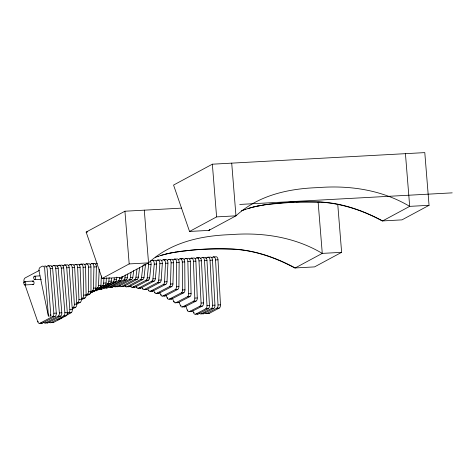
<?xml version="1.0" encoding="UTF-8"?>
<svg xmlns="http://www.w3.org/2000/svg" width="476" height="476" viewBox="0 0 476 476"><rect width="100%" height="100%" fill="white"/><g stroke="black" fill="none" stroke-linecap="round" stroke-linejoin="round"><path stroke-width="0.71" d="M84.728 264.638L86.114 263.93A3.13 1.791 87.1 0 1 88.512 267.119L88.53 291.389A3.13 1.791 87.1 0 1 87.358 294.198L85.716 295.084M86.114 263.93L88.566 263.799A3.13 1.791 87.1 0 1 90.964 266.988L90.981 291.252A3.13 1.791 87.1 0 1 89.809 294.067L86.531 295.84M178.506 259.557L179.886 258.837A3.13 1.791 87.1 0 1 182.284 262.032L182.504 289.985A3.13 1.791 87.1 0 1 181.314 292.895L169.206 299.142A3.13 1.791 87.1 0 1 167.189 297.928L165.94 295.055M179.886 258.837L182.338 258.706A3.13 1.791 87.1 0 1 184.742 261.895L184.956 289.854A3.13 1.791 87.1 0 1 183.766 292.758L171.657 299.005L169.206 299.142M159.656 292.437L160.799 294.9A3.13 1.791 87.1 0 0 162.78 296.03L175.263 289.569A3.13 1.791 87.1 0 0 176.459 286.766L176.697 262.437A3.13 1.791 87.1 0 0 174.305 259.158L172.931 259.86M162.78 296.03L165.231 295.899L177.715 289.432A3.13 1.791 87.1 0 0 178.911 286.635L179.149 262.306A3.13 1.791 87.1 0 0 176.757 259.027L174.305 259.158M90.648 291.734L92.296 290.848A3.13 1.791 87.1 0 0 93.469 288.153L93.927 266.976A3.13 1.791 87.1 0 0 91.535 263.662L90.16 264.353M90.624 292.936L94.748 290.711A3.13 1.791 87.1 0 0 95.92 288.016L96.378 266.84A3.13 1.791 87.1 0 0 93.986 263.525L91.535 263.662M153.504 290.247L154.551 292.365A3.13 1.791 87.1 0 0 156.491 293.406L169.289 286.754A3.13 1.791 87.1 0 0 170.479 284.071L171.098 262.859A3.13 1.791 87.1 0 0 168.712 259.48L167.344 260.17M156.491 293.406L158.942 293.275L171.741 286.623A3.13 1.791 87.1 0 0 172.931 283.94L173.55 262.722A3.13 1.791 87.1 0 0 171.164 259.349L168.712 259.48M95.676 288.867L97.336 287.974A3.13 1.791 87.1 0 0 98.508 285.398L99.222 269.154M93.141 291.413L99.787 287.837A3.13 1.791 87.1 0 0 100.96 285.261L101.364 275.979M147.947 289.366L148.429 290.283A3.13 1.791 87.1 0 0 150.327 291.247L163.381 284.44A3.13 1.791 87.1 0 0 164.565 281.869L165.487 263.287A3.13 1.791 87.1 0 0 163.107 259.807L161.751 260.479M150.327 291.247L152.778 291.11L165.838 284.309A3.13 1.791 87.1 0 0 167.016 281.738L167.939 263.151A3.13 1.791 87.1 0 0 165.559 259.67L163.107 259.807M100.793 286.451L102.465 285.558A3.13 1.791 87.1 0 0 103.631 283.095L103.964 277.966M90.154 292.675L91.529 292.597L104.916 285.421A3.13 1.791 87.1 0 0 106.083 282.958L106.416 277.835M141.979 287.837L142.425 288.64A3.13 1.791 87.1 0 0 144.287 289.527L157.544 282.595A3.13 1.791 87.1 0 0 158.716 280.138L159.865 263.722A3.13 1.791 87.1 0 0 157.502 260.128L156.152 260.794M144.287 289.527L146.739 289.39L159.995 282.458A3.13 1.791 87.1 0 0 161.174 280.001L162.316 263.585A3.13 1.791 87.1 0 0 159.954 259.997L157.502 260.128M105.999 284.475L107.683 283.577A3.13 1.791 87.1 0 0 108.837 281.215L109.153 277.544M93.986 290.866A3.13 1.791 87.1 0 0 94.218 290.771L96.67 290.64L110.134 283.44A3.13 1.791 87.1 0 0 111.289 281.084L111.527 278.329M136.112 286.689L136.535 287.403A3.13 1.791 87.1 0 0 138.355 288.224L151.767 281.191A3.13 1.791 87.1 0 0 152.933 278.835L154.242 264.144A3.13 1.791 87.1 0 0 151.892 260.455L150.553 261.104M138.355 288.224L140.807 288.087L154.218 281.06A3.13 1.791 87.1 0 0 155.384 278.704L156.693 264.013A3.13 1.791 87.1 0 0 154.343 260.324L151.892 260.455M98.377 289.2A3.13 1.791 87.1 0 0 99.442 289.218L112.973 282.006A3.13 1.791 87.1 0 0 114.121 279.733L114.294 278.061M99.442 289.218L101.894 289.087L115.424 281.869A3.13 1.791 87.1 0 0 116.578 279.602L116.834 277.091M130.347 285.903L130.745 286.552A3.13 1.791 87.1 0 0 132.536 287.314L146.049 280.209A3.13 1.791 87.1 0 0 147.209 277.942L148.625 264.561A3.13 1.791 87.1 0 0 148.464 262.562M132.536 287.314L134.988 287.183L148.506 280.078A3.13 1.791 87.1 0 0 149.66 277.805L151.082 264.424A3.13 1.791 87.1 0 0 150.214 261.062M103.268 287.688A3.13 1.791 87.1 0 0 104.756 288.045L118.334 280.828A3.13 1.791 87.1 0 0 119.482 278.621L119.571 277.841M104.756 288.045L107.207 287.915L120.785 280.691A3.13 1.791 87.1 0 0 121.933 278.49L122.112 276.925M124.658 285.457L125.045 286.058A3.13 1.791 87.1 0 0 126.812 286.784L140.396 279.626A3.13 1.791 87.1 0 0 141.545 277.419L142.937 265.727M126.812 286.784L129.264 286.653L142.848 279.495A3.13 1.791 87.1 0 0 143.996 277.288L145.483 264.811A3.13 1.791 87.1 0 0 145.519 264.013M108.582 286.784A3.13 1.791 87.1 0 0 110.152 287.236L123.76 280.013A3.13 1.791 87.1 0 0 124.902 277.853L125.277 274.86M110.152 287.236L112.604 287.105L126.217 279.882A3.13 1.791 87.1 0 0 127.354 277.716L127.824 273.98M120.19 285.862L119.422 285.903A3.13 1.791 87.1 0 0 121.178 286.606L134.797 279.412A3.13 1.791 87.1 0 0 135.94 277.252L136.975 269.029M121.178 286.606L123.629 286.475L137.249 279.281A3.13 1.791 87.1 0 0 138.391 277.115L139.623 267.405M113.966 286.195A3.13 1.791 87.1 0 0 115.626 286.76L129.252 279.549A3.13 1.791 87.1 0 0 130.388 277.401L131.055 272.242M115.626 286.76L118.078 286.629L131.703 279.418A3.13 1.791 87.1 0 0 132.846 277.264L133.696 270.636M50.884 315.987L47.142 268.821A3.13 1.791 87.1 0 0 44.75 266.078L44.345 266.292M122.195 276.776L121.255 277.544L148.542 262.865C170.884 242.248 201.211 235.596 230.586 234.644C262.175 232.104 294.626 236.911 322.27 253.393L341.625 252.334L337.746 204.246M122.891 276.276L121.481 277.419L102.12 278.478L86.144 232.086L124.932 211.219L181.612 208.131M209.618 229.753L208.678 230.515L235.965 215.836C258.301 195.225 288.635 188.573 318.004 187.621C349.592 185.075 382.044 189.888 409.687 206.364L429.049 205.311L424.794 152.612L212.35 164.196L173.561 185.063L189.543 231.449L208.899 230.396L209.839 229.628M48.415 316.129L44.69 268.952A3.13 1.791 87.1 0 0 42.299 266.215L40.151 267.351A3.13 1.791 87.1 0 0 39.08 271.237L48.362 316.135M67.098 313.72L68.693 312.845L71.144 312.714A3.13 1.791 87.1 0 0 72.292 309.507L69.187 267.667A3.13 1.791 87.1 0 0 66.789 264.888L64.337 265.025L62.921 265.775M59.179 319.277L62.368 317.528M63.968 316.653L64.766 316.213M66.36 315.338L71.144 312.714M72.382 307.793L75.636 307.222A3.13 1.791 87.1 0 0 76.791 304.099L74.649 267.482A3.13 1.791 87.1 0 0 72.245 264.614L69.793 264.751L68.383 265.495M72.423 308.978L75.636 307.222M76.987 302.873L80.248 302.296A3.13 1.791 87.1 0 0 81.408 299.267L80.099 267.304A3.13 1.791 87.1 0 0 77.695 264.341L75.244 264.477L73.839 265.209M76.208 304.497L80.248 302.296M81.705 298.494L84.972 297.922A3.13 1.791 87.1 0 0 86.138 294.995L85.537 267.143A3.13 1.791 87.1 0 0 83.139 264.067L80.682 264.204L79.29 264.924M81.717 299.684L84.972 297.922M102.12 278.478L129.186 263.918L148.542 262.865L144.287 210.166M189.543 231.449L216.604 216.895L235.965 215.836L231.711 163.143M90.648 292.758L91.475 292.306M341.625 252.334L314.565 266.893L295.203 267.946C274.646 256.838 251.697 249.097 228.159 248.888C212.891 248.508 197.546 249.061 182.415 251.227M429.049 205.311L401.982 219.864L382.627 220.923C363.2 210.529 341.738 202.841 319.557 202.002M100.109 287.623L101.793 286.725M39.365 270.386L25.073 277.954A3.13 1.791 87.1 0 0 24.163 282.441L24.466 282.423M45.863 266.947L47.814 265.911L50.266 265.781A3.13 1.791 87.1 0 1 52.657 268.518L56.287 313.113A3.13 1.791 87.1 0 1 55.127 316.367L42.352 323.127L39.901 323.258A3.13 1.791 87.1 0 1 37.759 321.758L24.889 284.547M51.378 266.643L53.33 265.614L55.781 265.477A3.13 1.791 87.1 0 1 58.173 268.22L61.803 312.809A3.13 1.791 87.1 0 1 60.642 316.064L47.868 322.823L45.416 322.96A3.13 1.791 87.1 0 1 43.554 322.079M56.9 266.346L58.846 265.31L61.297 265.18A3.13 1.791 87.1 0 1 63.695 267.917L67.318 312.512A3.13 1.791 87.1 0 1 66.158 315.761L53.383 322.526L50.932 322.657A3.13 1.791 87.1 0 1 49.183 321.966M39.901 323.258L52.669 316.498L55.127 316.367M45.416 322.96L58.191 316.195L60.642 316.064M50.932 322.657L63.707 315.897L66.158 315.761M195.178 258.629L196.576 257.891L199.028 257.76A3.13 1.791 87.1 0 1 201.437 260.753L203.532 302.914A3.13 1.791 87.1 0 1 202.342 306.086L191.822 311.453L189.371 311.59A3.13 1.791 87.1 0 1 187.27 310.15L185.598 305.622M198.099 258.248L199.028 257.76M200.188 258.599L202.11 257.581L204.561 257.451A3.13 1.791 87.1 0 1 206.971 260.426L209.44 305.437A3.13 1.791 87.1 0 1 208.274 308.638L198.135 314.005L195.684 314.142A3.13 1.791 87.1 0 1 193.559 312.678L192.899 310.84M205.703 258.295L207.625 257.284L210.077 257.147A3.13 1.791 87.1 0 1 212.486 260.122L214.962 305.134A3.13 1.791 87.1 0 1 213.789 308.341L203.657 313.708L201.199 313.839A3.13 1.791 87.1 0 1 199.355 312.988M211.862 257.659L213.141 256.98L215.592 256.85A3.13 1.791 87.1 0 1 218.002 259.819L220.477 304.836A3.13 1.791 87.1 0 1 219.311 308.037L209.172 313.404L206.721 313.535A3.13 1.791 87.1 0 1 204.87 312.69M195.684 314.142L205.822 308.775L208.274 308.638M201.199 313.839L211.338 308.472L213.789 308.341M206.721 313.535L216.86 308.168L219.311 308.037M189.626 258.944L191.019 258.206L193.47 258.075A3.13 1.791 87.1 0 1 195.88 261.122L197.266 297.97A3.13 1.791 87.1 0 1 196.076 301.064L184.944 306.764L182.492 306.895A3.13 1.791 87.1 0 1 180.416 305.532L179.155 302.278M184.069 259.247L185.456 258.522L187.907 258.391A3.13 1.791 87.1 0 1 190.317 261.502L191.072 293.621A3.13 1.791 87.1 0 1 189.882 296.625L178.22 302.623L175.769 302.754A3.13 1.791 87.1 0 1 173.728 301.463L172.348 298.107M181.415 259.182L182.338 258.706M175.769 302.754L187.431 296.762L189.882 296.625M182.492 306.895L193.625 301.195L196.076 301.064M189.371 311.59L199.89 306.223L202.342 306.086M93.07 263.99L93.986 263.525M95.587 264.073L96.949 263.395A3.13 1.791 87.1 0 1 97.378 263.282M164.654 260.122L165.559 259.67M241.267 210.904L243.176 210.172M242.95 210.291L245.735 209.267M155.533 257.32L158.312 256.29M245.509 209.386L249.602 208.042M158.091 256.409L160.888 255.457M248.085 208.547L251.548 207.488M160.662 255.576L162.179 255.065M161.31 255.38L162.828 254.874M250.025 207.97L252.845 207.143M162.602 254.993L166.404 253.916M163.25 254.815L167.058 253.762M251.971 207.435L253.827 206.893M253.274 207.096L254.154 206.816M253.928 206.935L255.463 206.507M166.511 253.958L167.713 253.607M254.255 206.852L255.79 206.429M167.165 253.803L168.367 253.452M167.82 253.648L170.009 253.095M255.564 206.548L257.76 206.007M255.892 206.477L258.087 205.935M168.474 253.5L170.997 252.899M170.116 253.149L171.991 252.708M257.867 206.06L263.502 205.085M258.194 205.995L262.002 205.317M171.104 252.952L175.805 252.066M172.098 252.768L177.304 251.84M262.228 205.198L262.728 205.12M262.889 205.096L270.059 204.079M175.745 252.161L181.969 251.191M263.722 204.966L266.054 204.626M177.744 251.863L183.98 250.935M266.5 204.65C282.262 202.235 298.262 201.491 314.202 201.83C337.99 202.199 361.552 209.577 382.401 221.042L409.687 206.364L405.433 153.665M270.505 204.115L294.799 202.104L319.331 202.121M184.426 250.977C199.307 249.174 214.337 248.555 229.319 249.055C252.387 249.46 274.813 257.224 294.983 268.065L322.27 253.393L318.123 202.008M239.755 204.436L452.2 192.857M280.691 202.728L284.083 202.544M286.796 202.395L292.907 202.062M296.298 201.878L301.724 201.58M86.144 232.086L87.578 232.008M47.814 265.911A3.13 1.791 87.1 0 1 50.206 268.654L52.657 268.518M53.33 265.614A3.13 1.791 87.1 0 1 55.722 268.351L58.173 268.22M58.846 265.31A3.13 1.791 87.1 0 1 61.243 268.053L63.695 267.917M64.337 265.025A3.13 1.791 87.1 0 1 66.735 267.804L69.187 267.667M69.793 264.751A3.13 1.791 87.1 0 1 72.197 267.613L74.649 267.482M75.244 264.477A3.13 1.791 87.1 0 1 77.647 267.441L80.099 267.304M196.576 257.891A3.13 1.791 87.1 0 1 198.986 260.89L201.437 260.753M202.11 257.581A3.13 1.791 87.1 0 1 204.513 260.556L206.971 260.426M207.625 257.284A3.13 1.791 87.1 0 1 210.035 260.253L212.486 260.122M213.141 256.98A3.13 1.791 87.1 0 1 215.551 259.955L218.002 259.819M80.682 264.204A3.13 1.791 87.1 0 1 83.086 267.274L85.537 267.143M191.019 258.206A3.13 1.791 87.1 0 1 193.429 261.259L195.88 261.122M88.512 267.119L90.964 266.988M185.456 258.522A3.13 1.791 87.1 0 1 187.865 261.639L190.317 261.502M182.284 262.032L184.742 261.895M93.927 266.976L96.378 266.84M176.697 262.437L179.149 262.306M171.098 262.859L173.55 262.722M165.487 263.287L167.939 263.151M159.865 263.722L162.316 263.585M154.242 264.144L156.693 264.013M148.625 264.561L151.082 264.424M143.49 264.918L143.948 264.894M144.412 264.87L145.483 264.811M34.73 276.169L39.919 275.884M34.688 279.608L41.364 279.245M24.8 281.506L33.701 281.024M130.388 277.401L132.846 277.264M124.902 277.853L127.354 277.716M135.94 277.252L138.391 277.115M119.482 278.621L121.933 278.49M141.545 277.419L143.996 277.288M114.121 279.733L116.578 279.602M147.209 277.942L149.66 277.805M24.758 284.951L33.653 284.464M129.252 279.549L131.703 279.418M123.76 280.013L126.217 279.882M134.797 279.412L137.249 279.281M108.837 281.215L111.289 281.084M152.933 278.835L155.384 278.704M118.334 280.828L120.785 280.691M140.396 279.626L142.848 279.495M112.973 282.006L115.424 281.869M146.049 280.209L148.506 280.078M103.631 283.095L106.083 282.958M158.716 280.138L161.174 280.001M107.683 283.577L110.134 283.44M151.767 281.191L154.218 281.06M98.508 285.398L100.96 285.261M164.565 281.869L167.016 281.738M102.465 285.558L104.916 285.421M157.544 282.595L159.995 282.458M114.032 286.058L114.49 286.034M125.045 286.058L125.658 286.022M93.469 288.153L95.92 288.016M97.336 287.974L99.787 287.837M163.381 284.44L165.838 284.309M170.479 284.071L172.931 283.94M130.745 286.552L131.358 286.516M136.535 287.403L137.148 287.367M92.296 290.848L94.748 290.711M169.289 286.754L171.741 286.623M88.53 291.389L90.981 291.252M176.459 286.766L178.911 286.635M142.425 288.64L143.038 288.605M148.429 290.283L149.042 290.247M87.358 294.198L89.809 294.067M175.263 289.569L177.715 289.432M82.521 298.053A3.13 1.791 87.1 0 0 83.687 295.132L86.138 294.995M182.504 289.985L184.956 289.854M154.551 292.365L155.164 292.329M181.314 292.895L183.766 292.758M77.79 302.433A3.13 1.791 87.1 0 0 78.956 299.404L81.408 299.267M160.799 294.9L161.412 294.87M187.431 296.762A3.13 1.791 87.1 0 0 188.621 293.757L191.072 293.621M167.189 297.928L167.802 297.893M73.179 307.353A3.13 1.791 87.1 0 0 74.339 304.229L76.791 304.099M193.625 301.195A3.13 1.791 87.1 0 0 194.815 298.101L197.266 297.97M173.728 301.463L174.341 301.427M68.693 312.845A3.13 1.791 87.1 0 0 69.841 309.638L72.292 309.507M199.89 306.223A3.13 1.791 87.1 0 0 201.08 303.045L203.532 302.914M180.416 305.532L181.029 305.497M52.669 316.498A3.13 1.791 87.1 0 0 53.836 313.244L56.287 313.113M58.191 316.195A3.13 1.791 87.1 0 0 59.351 312.946L61.803 312.809M63.707 315.897A3.13 1.791 87.1 0 0 64.867 312.643L67.318 312.512M205.822 308.775A3.13 1.791 87.1 0 0 206.989 305.568L209.44 305.437M211.338 308.472A3.13 1.791 87.1 0 0 212.51 305.271L214.962 305.134M216.86 308.168A3.13 1.791 87.1 0 0 218.026 304.967L220.477 304.836M49.617 316.07L50.236 316.04M187.27 310.15L187.883 310.12M57.769 319.747L58.381 319.717A3.13 1.791 87.1 0 1 57.804 319.854M193.559 312.678L194.172 312.649M37.759 321.758L38.372 321.722M50.801 315.999L50.432 314.463M212.35 164.196L216.604 216.895M124.932 211.219L129.186 263.918M61.243 268.053L64.867 312.643M55.722 268.351L59.351 312.946M50.206 268.654L53.836 313.244M66.735 267.804L69.841 309.638M218.026 304.967L215.551 259.955M212.51 305.271L210.035 260.253M206.989 305.568L204.513 260.556M201.08 303.045L198.986 260.89M74.339 304.229L72.197 267.613M194.815 298.101L193.429 261.259M77.647 267.441L78.956 299.404M188.621 293.757L187.865 261.639M83.687 295.132L83.086 267.274M42.352 323.127A3.13 1.791 87.1 0 1 41.15 323.02M32.326 281.554A1.731 0.988 87.1 0 1 33.653 281.453A1.731 0.988 87.1 0 1 33.921 283.75A1.731 0.988 87.1 0 1 32.648 284.303M47.868 322.823A3.13 1.791 87.1 0 1 46.374 322.466M53.383 322.526A3.13 1.791 87.1 0 1 52.181 322.419M91.529 292.597A3.13 1.791 87.1 0 1 90.285 292.466M96.67 290.64A3.13 1.791 87.1 0 1 95.456 290.533M101.894 289.087A3.13 1.791 87.1 0 1 100.376 288.7M107.207 287.915A3.13 1.791 87.1 0 1 105.934 287.754M112.604 287.105A3.13 1.791 87.1 0 1 111.128 286.76M118.078 286.629A3.13 1.791 87.1 0 1 116.614 286.29M123.629 286.475A3.13 1.791 87.1 0 1 122.374 286.32M129.264 286.653A3.13 1.791 87.1 0 1 127.776 286.29M134.988 287.183A3.13 1.791 87.1 0 1 133.482 286.796M140.807 288.087A3.13 1.791 87.1 0 1 139.379 287.784M146.739 289.39A3.13 1.791 87.1 0 1 145.388 289.158M152.778 291.11A3.13 1.791 87.1 0 1 151.511 290.949M158.942 293.275A3.13 1.791 87.1 0 1 157.514 292.966M165.231 295.899A3.13 1.791 87.1 0 1 164.024 295.774M171.657 299.005A3.13 1.791 87.1 0 1 170.289 298.75M178.22 302.623A3.13 1.791 87.1 0 1 176.959 302.45M184.944 306.764A3.13 1.791 87.1 0 1 183.795 306.675M191.822 311.453A3.13 1.791 87.1 0 1 190.37 311.108M198.135 314.005A3.13 1.791 87.1 0 1 196.951 313.91M203.657 313.708A3.13 1.791 87.1 0 1 202.318 313.494M209.172 313.404A3.13 1.791 87.1 0 1 207.982 313.309M23.895 282.381A1.731 0.976 86.9 0 0 24.853 284.957A1.731 0.976 86.9 0 0 25.585 282.351A1.731 0.976 86.9 0 0 23.895 282.381M33.826 277.038A1.731 0.976 86.9 0 0 34.784 279.614A1.731 0.976 86.9 0 0 35.516 277.008A1.731 0.976 86.9 0 0 33.826 277.038"/></g></svg>
